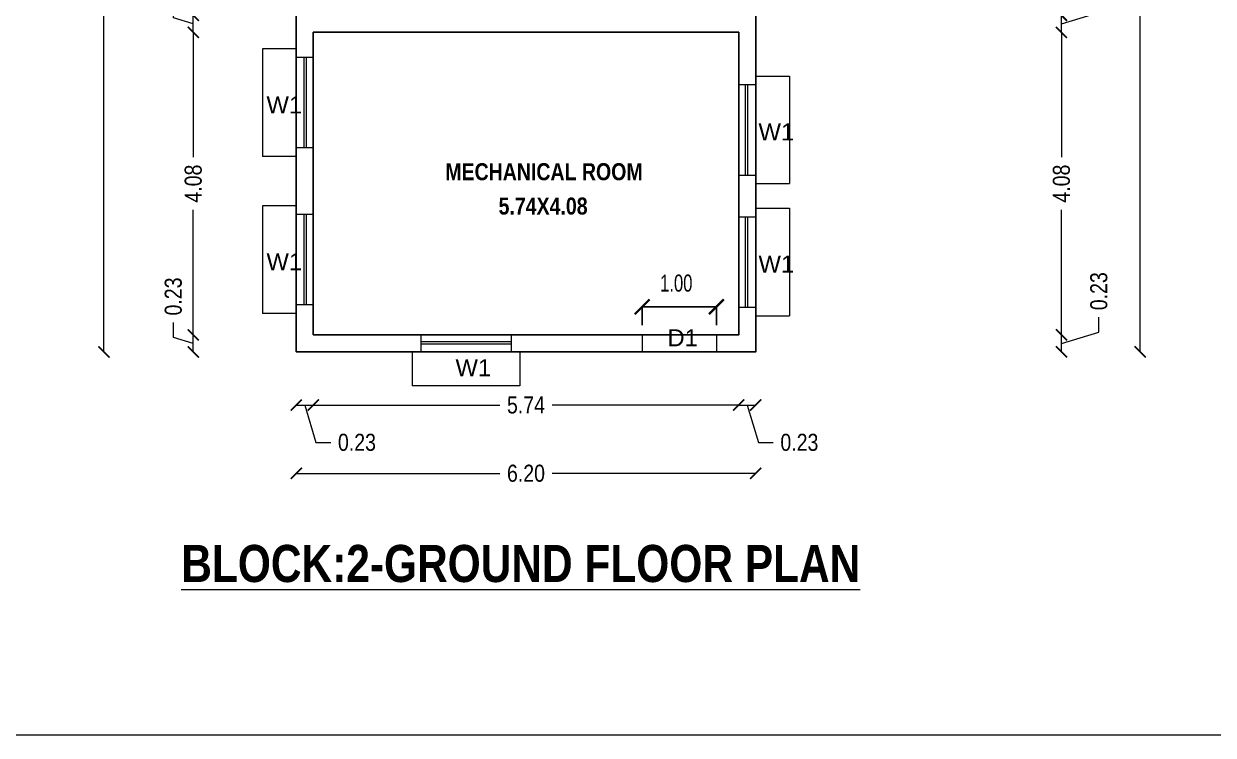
# Model space of a CAD drawing. Header units: metres. Extents: x -1559856 to -1559563, y 43807 to 43972.
# Drawn here: x -1559797.65 to -1559781.6, y 43862.95 to 43872.54 of the extents above; entities that cross this region are included whole.
import ezdxf

# ---------------------------------------------------------------- set-up
doc = ezdxf.new("R2010")
doc.units = ezdxf.units.M
doc.header["$LTSCALE"] = 750
doc.header["$MEASUREMENT"] = 0
doc.header["$PDMODE"] = 35
doc.header["$PDSIZE"] = 50
doc.layers.get('0').update_dxf_attribs({"lineweight": 5})
doc.layers.get('Defpoints').update_dxf_attribs({"lineweight": 0})
for name, color, linetype in [('BLK_2_COVERED_AREA', 171, 'Continuous'), ('BLK_2_FLR_0_BLT_UP_AREA', 171, 'Continuous'), ('BLK_2_FLR_0_CARPET_AREA', 10, 'Continuous'), ('BLK_2_FLR_0_EXIT_WIDTH_DOOR', 6, 'Continuous'), ('BLK_2_FLR_0_REGULAR_ROOM_1', 117, 'Continuous')]:
    doc.layers.add(name, color=color, linetype=linetype)
doc.layers.add('WORKSHOP_AREA', color=7, linetype='Continuous', lineweight=5)
doc.styles.add('DIM 100', font='ARIALN.TTF', dxfattribs={"width": 0.85, "height": 0.23})
doc.styles.add('GLOBAL INFRA 1', font='ARIALNB.TTF', dxfattribs={"height": 0.3})
doc.styles.add('mani', font='swissc.ttf', dxfattribs={"height": 0.23})
doc.styles.get("Standard").update_dxf_attribs({"font": 'arial.ttf'})
doc.dimstyles.new('Civil Mt', dxfattribs={"dimtxt": 0.23, "dimasz": 0.15, "dimexe": 0, "dimexo": 0, "dimgap": 0.1, "dimtad": 0, "dimzin": 0, "dimdsep": 46, "dimtxsty": 'mani', "dimblk": 'ARCHTICK', "dimcen": 0, "dimse1": 1, "dimse2": 1, "dimclrd": 253, "dimclrt": 7, "dimadec": 0, "dimazin": 3, "dimtfac": 1, "dimtofl": 0, "dimtmove": 1, "dimatfit": 3, "dimfxl": 0, "dimfrac": 2, "dimtolj": 1, "dimtzin": 0, "dimlwd": 13, "dimarcsym": 0})
doc.dimstyles.new('GRID DIM 400', dxfattribs={"dimscale": 0, "dimtxt": 0.8, "dimasz": 0.2, "dimexe": 0, "dimexo": 0, "dimgap": 0.2, "dimtad": 0, "dimlfac": -0.1, "dimzin": 1, "dimdsep": 46, "dimtxsty": 'DIM 100', "dimblk": 'ARCHTICK', "dimcen": 0, "dimclrd": 256, "dimclre": 252, "dimclrt": 4, "dimazin": 0, "dimtfac": 1, "dimtix": 1, "dimtofl": 0, "dimtmove": 2, "dimatfit": 0, "dimfxl": 0, "dimtolj": 1, "dimtzin": 0, "dimarcsym": 0})

# ---------------------------------------------------------------- blocks, each defined once
blk = doc.blocks.new('_ArchTick')
at = {"color": 0, "linetype": 'ByBlock', "const_width": 0.15}
blk.add_lwpolyline([(-0.5, -0.5), (0.5, 0.5)], dxfattribs=at)
blk = doc.blocks.new('*D373')
at = {"color": 253, "lineweight": 13, "ltscale": 0.2}
for p, q in [((-1559795.634, 43868.311), (-1559795.634, 43868.511)), ((-1559795.365, 43868.23), (-1559795.634, 43868.311)), ((-1559795.365, 43868.115), (-1559795.365, 43868.345))]:
    blk.add_line(p, q, dxfattribs=at)
at = {"layer": 'Defpoints', "color": 0, "ltscale": 0.2}
for p in [(-1559795.365, 43868.345), (-1559793.746, 43868.345), (-1559793.976, 43868.115)]:
    blk.add_point(p, dxfattribs=at)
at = {"color": 253, "lineweight": 13, "ltscale": 0.2, "xscale": 0.15, "yscale": 0.15, "zscale": 0.15}
for p, rotation in [((-1559795.365, 43868.345), 90), ((-1559795.365, 43868.115), 270)]:
    blk.add_blockref('_ArchTick', p, dxfattribs=dict(at, rotation=rotation))
at = {"color": 7, "ltscale": 0.2, "insert": (-1559795.634, 43868.863), "char_height": 0.23, "attachment_point": 5, "rotation": 90, "style": 'mani'}
blk.add_mtext('\\A1;0.23', dxfattribs=at)
blk = doc.blocks.new('*D374')
at = {"color": 253, "lineweight": 13, "ltscale": 0.2}
for p, q in [((-1559795.365, 43872.425), (-1559795.365, 43870.74)), ((-1559795.365, 43868.345), (-1559795.365, 43870.03))]:
    blk.add_line(p, q, dxfattribs=at)
at = {"layer": 'Defpoints', "color": 0, "ltscale": 0.2}
for p in [(-1559795.365, 43872.425), (-1559793.746, 43872.425), (-1559793.746, 43868.345)]:
    blk.add_point(p, dxfattribs=at)
at = {"color": 253, "lineweight": 13, "ltscale": 0.2, "xscale": 0.15, "yscale": 0.15, "zscale": 0.15}
for p, rotation in [((-1559795.365, 43872.425), 90), ((-1559795.365, 43868.345), 270)]:
    blk.add_blockref('_ArchTick', p, dxfattribs=dict(at, rotation=rotation))
at = {"color": 7, "ltscale": 0.2, "insert": (-1559795.365, 43870.385), "char_height": 0.23, "attachment_point": 5, "rotation": 90, "style": 'mani'}
blk.add_mtext('\\A1;4.08', dxfattribs=at)
blk = doc.blocks.new('*D375')
at = {"color": 253, "lineweight": 13, "ltscale": 0.2}
for p, q in [((-1559795.634, 43872.621), (-1559795.634, 43872.821)), ((-1559795.365, 43872.425), (-1559795.365, 43872.655)), ((-1559795.365, 43872.54), (-1559795.634, 43872.621))]:
    blk.add_line(p, q, dxfattribs=at)
at = {"layer": 'Defpoints', "color": 0, "ltscale": 0.2}
for p in [(-1559795.365, 43872.655), (-1559793.746, 43872.655), (-1559793.746, 43872.425)]:
    blk.add_point(p, dxfattribs=at)
at = {"color": 253, "lineweight": 13, "ltscale": 0.2, "xscale": 0.15, "yscale": 0.15, "zscale": 0.15}
for p, rotation in [((-1559795.365, 43872.655), 90), ((-1559795.365, 43872.425), 270)]:
    blk.add_blockref('_ArchTick', p, dxfattribs=dict(at, rotation=rotation))
at = {"color": 7, "ltscale": 0.2, "insert": (-1559795.634, 43873.173), "char_height": 0.23, "attachment_point": 5, "rotation": 90, "style": 'mani'}
blk.add_mtext('\\A1;0.23', dxfattribs=at)
blk = doc.blocks.new('*D380')
at = {"color": 253, "lineweight": 13, "ltscale": 0.2}
for p, q in [((-1559796.57, 43886.515), (-1559796.57, 43877.74)), ((-1559796.57, 43868.115), (-1559796.57, 43876.891))]:
    blk.add_line(p, q, dxfattribs=at)
at = {"layer": 'Defpoints', "color": 0, "ltscale": 0.2}
for p in [(-1559796.57, 43886.515), (-1559793.976, 43886.515), (-1559793.976, 43868.115)]:
    blk.add_point(p, dxfattribs=at)
at = {"color": 253, "lineweight": 13, "ltscale": 0.2, "xscale": 0.15, "yscale": 0.15, "zscale": 0.15}
for p, rotation in [((-1559796.57, 43886.515), 90), ((-1559796.57, 43868.115), 270)]:
    blk.add_blockref('_ArchTick', p, dxfattribs=dict(at, rotation=rotation))
at = {"color": 7, "ltscale": 0.2, "insert": (-1559796.57, 43877.315), "char_height": 0.23, "attachment_point": 5, "rotation": 90, "style": 'mani'}
blk.add_mtext('\\A1;18.40', dxfattribs=at)
blk = doc.blocks.new('*D381')
at = {"color": 253, "lineweight": 13, "ltscale": 0.2}
for p, q in [((-1559793.976, 43867.399), (-1559793.746, 43867.399)), ((-1559793.861, 43867.399), (-1559793.71, 43866.895)), ((-1559793.71, 43866.895), (-1559793.51, 43866.895))]:
    blk.add_line(p, q, dxfattribs=at)
at = {"layer": 'Defpoints', "color": 0, "ltscale": 0.2}
for p in [(-1559793.746, 43868.345), (-1559793.976, 43868.115), (-1559793.746, 43867.399)]:
    blk.add_point(p, dxfattribs=at)
at = {"color": 253, "lineweight": 13, "ltscale": 0.2, "xscale": 0.15, "yscale": 0.15, "zscale": 0.15, "rotation": 180}
blk.add_blockref('_ArchTick', (-1559793.976, 43867.399), dxfattribs=at)
at = {"color": 253, "lineweight": 13, "ltscale": 0.2, "xscale": 0.15, "yscale": 0.15, "zscale": 0.15}
blk.add_blockref('_ArchTick', (-1559793.746, 43867.399), dxfattribs=at)
at = {"color": 7, "ltscale": 0.2, "insert": (-1559793.157, 43866.895), "char_height": 0.23, "attachment_point": 5, "style": 'mani'}
blk.add_mtext('\\A1;0.23', dxfattribs=at)
blk = doc.blocks.new('*D382')
at = {"color": 253, "lineweight": 13, "ltscale": 0.2}
for p, q in [((-1559793.746, 43867.399), (-1559791.229, 43867.399)), ((-1559788.006, 43867.399), (-1559790.523, 43867.399))]:
    blk.add_line(p, q, dxfattribs=at)
at = {"layer": 'Defpoints', "color": 0, "ltscale": 0.2}
for p in [(-1559793.746, 43868.345), (-1559788.006, 43868.345), (-1559788.006, 43867.399)]:
    blk.add_point(p, dxfattribs=at)
at = {"color": 253, "lineweight": 13, "ltscale": 0.2, "xscale": 0.15, "yscale": 0.15, "zscale": 0.15, "rotation": 180}
blk.add_blockref('_ArchTick', (-1559793.746, 43867.399), dxfattribs=at)
at = {"color": 253, "lineweight": 13, "ltscale": 0.2, "xscale": 0.15, "yscale": 0.15, "zscale": 0.15}
blk.add_blockref('_ArchTick', (-1559788.006, 43867.399), dxfattribs=at)
at = {"color": 7, "ltscale": 0.2, "insert": (-1559790.876, 43867.399), "char_height": 0.23, "attachment_point": 5, "style": 'mani'}
blk.add_mtext('\\A1;5.74', dxfattribs=at)
blk = doc.blocks.new('*D383')
at = {"color": 253, "lineweight": 13, "ltscale": 0.2}
for p, q in [((-1559788.006, 43867.399), (-1559787.776, 43867.399)), ((-1559787.891, 43867.399), (-1559787.74, 43866.895)), ((-1559787.74, 43866.895), (-1559787.54, 43866.895))]:
    blk.add_line(p, q, dxfattribs=at)
at = {"layer": 'Defpoints', "color": 0, "ltscale": 0.2}
for p in [(-1559788.006, 43868.345), (-1559787.776, 43868.115), (-1559787.776, 43867.399)]:
    blk.add_point(p, dxfattribs=at)
at = {"color": 253, "lineweight": 13, "ltscale": 0.2, "xscale": 0.15, "yscale": 0.15, "zscale": 0.15, "rotation": 180}
blk.add_blockref('_ArchTick', (-1559788.006, 43867.399), dxfattribs=at)
at = {"color": 253, "lineweight": 13, "ltscale": 0.2, "xscale": 0.15, "yscale": 0.15, "zscale": 0.15}
blk.add_blockref('_ArchTick', (-1559787.776, 43867.399), dxfattribs=at)
at = {"color": 7, "ltscale": 0.2, "insert": (-1559787.187, 43866.895), "char_height": 0.23, "attachment_point": 5, "style": 'mani'}
blk.add_mtext('\\A1;0.23', dxfattribs=at)
blk = doc.blocks.new('*D384')
at = {"color": 253, "lineweight": 13, "ltscale": 0.2}
for p, q in [((-1559793.976, 43866.478), (-1559791.229, 43866.478)), ((-1559787.776, 43866.478), (-1559790.524, 43866.478))]:
    blk.add_line(p, q, dxfattribs=at)
at = {"layer": 'Defpoints', "color": 0, "ltscale": 0.2}
for p in [(-1559793.976, 43868.115), (-1559787.776, 43868.115), (-1559787.776, 43866.478)]:
    blk.add_point(p, dxfattribs=at)
at = {"color": 253, "lineweight": 13, "ltscale": 0.2, "xscale": 0.15, "yscale": 0.15, "zscale": 0.15, "rotation": 180}
blk.add_blockref('_ArchTick', (-1559793.976, 43866.478), dxfattribs=at)
at = {"color": 253, "lineweight": 13, "ltscale": 0.2, "xscale": 0.15, "yscale": 0.15, "zscale": 0.15}
blk.add_blockref('_ArchTick', (-1559787.776, 43866.478), dxfattribs=at)
at = {"color": 7, "ltscale": 0.2, "insert": (-1559790.876, 43866.478), "char_height": 0.23, "attachment_point": 5, "style": 'mani'}
blk.add_mtext('\\A1;6.20', dxfattribs=at)
blk = doc.blocks.new('*D385')
at = {"color": 253, "lineweight": 13, "ltscale": 0.2}
for p, q in [((-1559783.146, 43868.382), (-1559783.146, 43868.582)), ((-1559783.651, 43868.23), (-1559783.146, 43868.382)), ((-1559783.651, 43868.115), (-1559783.651, 43868.345))]:
    blk.add_line(p, q, dxfattribs=at)
at = {"layer": 'Defpoints', "color": 0, "ltscale": 0.2}
for p in [(-1559788.006, 43868.345), (-1559783.651, 43868.345), (-1559787.776, 43868.115)]:
    blk.add_point(p, dxfattribs=at)
at = {"color": 253, "lineweight": 13, "ltscale": 0.2, "xscale": 0.15, "yscale": 0.15, "zscale": 0.15}
for p, rotation in [((-1559783.651, 43868.345), 90), ((-1559783.651, 43868.115), 270)]:
    blk.add_blockref('_ArchTick', p, dxfattribs=dict(at, rotation=rotation))
at = {"color": 7, "ltscale": 0.2, "insert": (-1559783.146, 43868.934), "char_height": 0.23, "attachment_point": 5, "rotation": 90, "style": 'mani'}
blk.add_mtext('\\A1;0.23', dxfattribs=at)
blk = doc.blocks.new('*D386')
at = {"color": 253, "lineweight": 13, "ltscale": 0.2}
for p, q in [((-1559783.651, 43872.425), (-1559783.651, 43870.74)), ((-1559783.651, 43868.345), (-1559783.651, 43870.03))]:
    blk.add_line(p, q, dxfattribs=at)
at = {"layer": 'Defpoints', "color": 0, "ltscale": 0.2}
for p in [(-1559788.006, 43872.425), (-1559783.651, 43872.425), (-1559788.006, 43868.345)]:
    blk.add_point(p, dxfattribs=at)
at = {"color": 253, "lineweight": 13, "ltscale": 0.2, "xscale": 0.15, "yscale": 0.15, "zscale": 0.15}
for p, rotation in [((-1559783.651, 43872.425), 90), ((-1559783.651, 43868.345), 270)]:
    blk.add_blockref('_ArchTick', p, dxfattribs=dict(at, rotation=rotation))
at = {"color": 7, "ltscale": 0.2, "insert": (-1559783.651, 43870.385), "char_height": 0.23, "attachment_point": 5, "rotation": 90, "style": 'mani'}
blk.add_mtext('\\A1;4.08', dxfattribs=at)
blk = doc.blocks.new('*D387')
at = {"color": 253, "lineweight": 13, "ltscale": 0.2}
for p, q in [((-1559783.146, 43872.692), (-1559783.146, 43872.892)), ((-1559783.651, 43872.54), (-1559783.146, 43872.692)), ((-1559783.651, 43872.425), (-1559783.651, 43872.655))]:
    blk.add_line(p, q, dxfattribs=at)
at = {"layer": 'Defpoints', "color": 0, "ltscale": 0.2}
for p in [(-1559788.006, 43872.655), (-1559783.651, 43872.655), (-1559788.006, 43872.425)]:
    blk.add_point(p, dxfattribs=at)
at = {"color": 253, "lineweight": 13, "ltscale": 0.2, "xscale": 0.15, "yscale": 0.15, "zscale": 0.15}
for p, rotation in [((-1559783.651, 43872.655), 90), ((-1559783.651, 43872.425), 270)]:
    blk.add_blockref('_ArchTick', p, dxfattribs=dict(at, rotation=rotation))
at = {"color": 7, "ltscale": 0.2, "insert": (-1559783.146, 43873.244), "char_height": 0.23, "attachment_point": 5, "rotation": 90, "style": 'mani'}
blk.add_mtext('\\A1;0.23', dxfattribs=at)
blk = doc.blocks.new('*D393')
at = {"color": 253, "lineweight": 13, "ltscale": 0.2}
for p, q in [((-1559782.589, 43886.515), (-1559782.589, 43877.74)), ((-1559782.589, 43868.115), (-1559782.589, 43876.891))]:
    blk.add_line(p, q, dxfattribs=at)
at = {"layer": 'Defpoints', "color": 0, "ltscale": 0.2}
for p in [(-1559787.776, 43886.515), (-1559782.589, 43886.515), (-1559787.776, 43868.115)]:
    blk.add_point(p, dxfattribs=at)
at = {"color": 253, "lineweight": 13, "ltscale": 0.2, "xscale": 0.15, "yscale": 0.15, "zscale": 0.15}
for p, rotation in [((-1559782.589, 43886.515), 90), ((-1559782.589, 43868.115), 270)]:
    blk.add_blockref('_ArchTick', p, dxfattribs=dict(at, rotation=rotation))
at = {"color": 7, "ltscale": 0.2, "insert": (-1559782.589, 43877.315), "char_height": 0.23, "attachment_point": 5, "rotation": 90, "style": 'mani'}
blk.add_mtext('\\A1;18.40', dxfattribs=at)
blk = doc.blocks.new('*D454')
at = {"layer": 'BLK_2_FLR_0_EXIT_WIDTH_DOOR', "color": 252, "lineweight": -2}
for p, q in [((-1559789.307, 43868.474), (-1559789.307, 43868.724)), ((-1559788.307, 43868.474), (-1559788.307, 43868.724))]:
    blk.add_line(p, q, dxfattribs=at)
at = {"layer": 'BLK_2_FLR_0_EXIT_WIDTH_DOOR', "color": 2, "lineweight": -2}
blk.add_line((-1559789.307, 43868.724), (-1559788.307, 43868.724), dxfattribs=at)
at = {"layer": 'Defpoints', "color": 0}
for p in [(-1559788.307, 43868.724), (-1559789.307, 43868.345), (-1559788.307, 43868.345)]:
    blk.add_point(p, dxfattribs=at)
at = {"layer": 'BLK_2_FLR_0_EXIT_WIDTH_DOOR', "color": 2, "lineweight": -2, "xscale": 0.2, "yscale": 0.2, "zscale": 0.2, "rotation": 180}
blk.add_blockref('_ArchTick', (-1559789.307, 43868.724), dxfattribs=at)
at = {"layer": 'BLK_2_FLR_0_EXIT_WIDTH_DOOR', "color": 2, "lineweight": -2, "xscale": 0.2, "yscale": 0.2, "zscale": 0.2}
blk.add_blockref('_ArchTick', (-1559788.307, 43868.724), dxfattribs=at)
at = {"layer": 'BLK_2_FLR_0_EXIT_WIDTH_DOOR', "color": 2, "insert": (-1559788.848, 43869.042), "char_height": 0.23, "attachment_point": 5, "style": 'DIM 100'}
blk.add_mtext('\\A1;1.00', dxfattribs=at)

msp = doc.modelspace()

# ---------------------------------------------------------------- linework, layer by layer
at = {"color": 7, "ltscale": 0.2}
for p, q in [((-1559793.97609, 43886.51516), (-1559793.97609, 43868.11516)), ((-1559787.77609, 43886.51516), (-1559787.77609, 43868.11516)), ((-1559788.00609, 43872.42516), (-1559793.74609, 43872.42516)), ((-1559793.74609, 43872.42516), (-1559793.74609, 43868.34516)), ((-1559788.00609, 43868.34516), (-1559788.00609, 43872.42516)), ((-1559793.74609, 43868.34516), (-1559789.30682, 43868.34516)), ((-1559789.30682, 43868.34516), (-1559789.30682, 43868.11516)), ((-1559788.30682, 43868.34516), (-1559788.00609, 43868.34516)), ((-1559788.30682, 43868.34516), (-1559788.30682, 43868.11516)), ((-1559793.97609, 43868.11516), (-1559787.77609, 43868.11516))]:
    msp.add_line(p, q, dxfattribs=at)
at = {"color": 7}
for p, q in [((-1559794.43189, 43872.20039), (-1559794.43189, 43870.74987)), ((-1559793.97609, 43872.20039), (-1559794.43189, 43872.20039)), ((-1559793.74609, 43872.08473), (-1559793.97609, 43872.08473)), ((-1559793.86885, 43870.86553), (-1559793.86885, 43872.08473)), ((-1559793.83666, 43870.86553), (-1559793.83666, 43872.08473)), ((-1559788.0061, 43871.72002), (-1559787.7761, 43871.72002)), ((-1559787.91553, 43870.50082), (-1559787.91553, 43871.72002)), ((-1559787.88334, 43870.50082), (-1559787.88334, 43871.72002)), ((-1559787.7761, 43871.83569), (-1559787.3203, 43871.83569)), ((-1559787.3203, 43871.83569), (-1559787.3203, 43870.38516)), ((-1559793.97609, 43870.74987), (-1559794.43189, 43870.74987)), ((-1559793.74609, 43870.86553), (-1559793.97609, 43870.86553)), ((-1559788.0061, 43870.50082), (-1559787.7761, 43870.50082)), ((-1559787.7761, 43870.38516), (-1559787.3203, 43870.38516)), ((-1559794.43189, 43870.08484), (-1559794.43189, 43868.63431)), ((-1559793.97609, 43870.08484), (-1559794.43189, 43870.08484)), ((-1559793.74609, 43869.96918), (-1559793.97609, 43869.96918)), ((-1559793.86885, 43868.74998), (-1559793.86885, 43869.96918)), ((-1559793.83666, 43868.74998), (-1559793.83666, 43869.96918)), ((-1559788.0061, 43869.93681), (-1559787.7761, 43869.93681)), ((-1559787.91553, 43868.71761), (-1559787.91553, 43869.93681)), ((-1559787.88334, 43868.71761), (-1559787.88334, 43869.93681)), ((-1559787.7761, 43870.05247), (-1559787.3203, 43870.05247)), ((-1559787.3203, 43870.05247), (-1559787.3203, 43868.60194)), ((-1559793.97609, 43868.63431), (-1559794.43189, 43868.63431)), ((-1559793.74609, 43868.74998), (-1559793.97609, 43868.74998)), ((-1559788.0061, 43868.71761), (-1559787.7761, 43868.71761)), ((-1559787.7761, 43868.60194), (-1559787.3203, 43868.60194)), ((-1559792.2938, 43868.34516), (-1559792.2938, 43868.11516)), ((-1559791.0746, 43868.34516), (-1559791.0746, 43868.11516)), ((-1559792.2938, 43868.25459), (-1559791.0746, 43868.25459)), ((-1559792.2938, 43868.2224), (-1559791.0746, 43868.2224)), ((-1559792.40946, 43868.11516), (-1559792.40946, 43867.65936)), ((-1559790.95893, 43868.11516), (-1559790.95893, 43867.65936)), ((-1559790.95893, 43867.65936), (-1559792.40946, 43867.65936))]:
    msp.add_line(p, q, dxfattribs=at)
at = {"color": 7, "ltscale": 0.2}
msp.add_lwpolyline([(-1559701.9239, 43862.94666), (-1559856.28176, 43862.94666), (-1559856.28176, 43972.27391), (-1559701.9239, 43972.27391)], close=True, dxfattribs=at)
at = {"layer": 'BLK_2_COVERED_AREA', "color": 140}
msp.add_lwpolyline([(-1559793.9761, 43868.11516), (-1559787.7761, 43868.11516), (-1559787.7761, 43880.51516), (-1559784.4761, 43880.51516), (-1559784.4761, 43886.51516), (-1559793.9761, 43886.51516)], close=True, dxfattribs=at)
at = {"layer": 'BLK_2_FLR_0_BLT_UP_AREA', "color": 48}
msp.add_lwpolyline([(-1559793.9761, 43868.11516), (-1559787.7761, 43868.11516), (-1559787.7761, 43880.51516), (-1559784.4761, 43880.51516), (-1559784.4761, 43886.51516), (-1559793.9761, 43886.51516)], close=True, dxfattribs=at)
at = {"layer": 'BLK_2_FLR_0_CARPET_AREA', "color": 48}
msp.add_lwpolyline([(-1559793.74609, 43868.34516), (-1559788.00609, 43868.34516), (-1559788.00609, 43872.42516), (-1559793.74609, 43872.42516)], close=True, dxfattribs=at)
at = {"layer": 'BLK_2_FLR_0_REGULAR_ROOM_1', "color": 4}
msp.add_lwpolyline([(-1559793.74609, 43868.34516), (-1559788.00609, 43868.34516), (-1559788.00609, 43872.42516), (-1559793.74609, 43872.42516)], close=True, dxfattribs=at)
at = {"layer": 'WORKSHOP_AREA', "color": 4}
msp.add_lwpolyline([(-1559793.74609, 43868.34516), (-1559788.00609, 43868.34516), (-1559788.00609, 43872.42516), (-1559793.74609, 43872.42516)], close=True, dxfattribs=at)

# ---------------------------------------------------------------- texts
at = {"color": 7}
for s, p in [('W1', (-1559794.37763, 43871.33222)), ('W1', (-1559787.73882, 43870.96751)), ('W1', (-1559794.37763, 43869.21666)), ('W1', (-1559787.73882, 43869.1843)), ('D1', (-1559788.96698, 43868.19124)), ('W1', (-1559791.82711, 43867.78722))]:
    msp.add_text(s, height=0.23, dxfattribs=at).set_placement(p)
at = {"color": 7, "style": 'GLOBAL INFRA 1'}
msp.add_text('%%UBLOCK:2-GROUND FLOOR PLAN', height=0.5, dxfattribs=at).set_placement((-1559795.52687, 43865.01228))
at = {"color": 7, "char_height": 0.23, "attachment_point": 1, "style": 'GLOBAL INFRA 1'}
for s, insert, width in [('MECHANICAL ROOM', (-1559791.96479, 43870.66057), 3.08297), ('5.74X4.08', (-1559791.24575, 43870.19758), 2.5365737)]:
    msp.add_mtext(s, dxfattribs=dict(at, insert=insert, width=width))

# ---------------------------------------------------------------- dimensions: what is measured, and where the dimension line sits
at = {"color": 7, "ltscale": 0.2}
for base, p1, p2, picture, middle in [((-1559796.57018, 43886.51516), (-1559793.97609, 43868.11516), (-1559793.97609, 43886.51516), '*D380', (-1559796.57018, 43877.31516)), ((-1559782.58869, 43886.51516), (-1559787.77609, 43868.11516), (-1559787.77609, 43886.51516), '*D393', (-1559782.58869, 43877.31516)), ((-1559795.36543, 43872.65516), (-1559793.74609, 43872.42516), (-1559793.74609, 43872.65516), '*D375', (-1559795.63364, 43872.92062)), ((-1559783.65056, 43872.65516), (-1559788.00609, 43872.42516), (-1559788.00609, 43872.65516), '*D387', (-1559783.14593, 43872.99155)), ((-1559795.36543, 43872.42516), (-1559793.74609, 43868.34516), (-1559793.74609, 43872.42516), '*D374', (-1559795.36543, 43870.38516)), ((-1559783.65056, 43872.42516), (-1559788.00609, 43868.34516), (-1559788.00609, 43872.42516), '*D386', (-1559783.65056, 43870.38516)), ((-1559795.36543, 43868.34516), (-1559793.97609, 43868.11516), (-1559793.74609, 43868.34516), '*D373', (-1559795.63364, 43868.61062)), ((-1559783.65056, 43868.34516), (-1559787.77609, 43868.11516), (-1559788.00609, 43868.34516), '*D385', (-1559783.14593, 43868.68155))]:
    dim = msp.add_linear_dim(base=base, p1=p1, p2=p2, angle=270, dimstyle='Civil Mt', dxfattribs=at)
    dim.commit()
    dim.dimension.update_dxf_attribs({"geometry": picture, "text_midpoint": middle})
for base, p1, p2, picture, middle in [((-1559793.74609, 43867.39916), (-1559793.97609, 43868.11516), (-1559793.74609, 43868.34516), '*D381', (-1559793.4097, 43866.89452)), ((-1559788.00609, 43867.39916), (-1559793.74609, 43868.34516), (-1559788.00609, 43868.34516), '*D382', (-1559790.87609, 43867.39916)), ((-1559787.77609, 43867.39916), (-1559788.00609, 43868.34516), (-1559787.77609, 43868.11516), '*D383', (-1559787.4397, 43866.89452)), ((-1559787.77609, 43866.47849), (-1559793.97609, 43868.11516), (-1559787.77609, 43868.11516), '*D384', (-1559790.87609, 43866.47849))]:
    dim = msp.add_linear_dim(base=base, p1=p1, p2=p2, dimstyle='Civil Mt', dxfattribs=at)
    dim.commit()
    dim.dimension.update_dxf_attribs({"geometry": picture, "text_midpoint": middle})
at = {"layer": 'BLK_2_FLR_0_EXIT_WIDTH_DOOR', "color": 2}
dim = msp.add_linear_dim(base=(-1559788.30682, 43868.7245), p1=(-1559789.30682, 43868.34516), p2=(-1559788.30682, 43868.34516), angle=0, dimstyle='GRID DIM 400', override={"dimscale": 1, "dimtxt": 0.23, "dimtad": 1, "dimtoh": 1, "dimclrd": 2, "dimclrt": 2, "dimtmove": 0}, dxfattribs=at)
dim.commit()
dim.dimension.update_dxf_attribs({"geometry": '*D454', "text_midpoint": (-1559788.8477, 43868.7245), "dimtype": 161})

doc.saveas('drawing.dxf')
